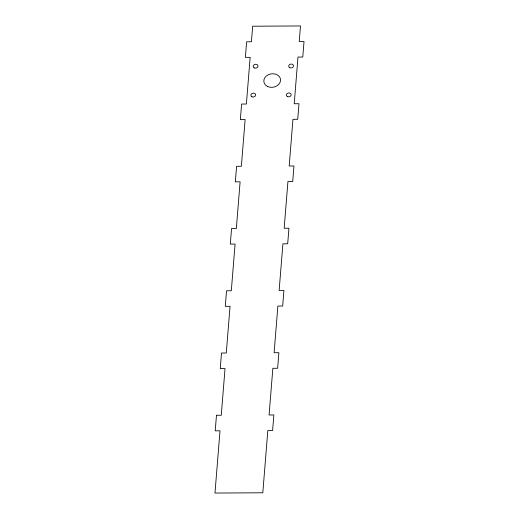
<?xml version="1.0" encoding="UTF-8"?>
<svg xmlns="http://www.w3.org/2000/svg" width="519" height="519" viewBox="0 0 519 519"><rect width="100%" height="100%" fill="white"/><g stroke="black" fill="none" stroke-linecap="round" stroke-linejoin="round"><path stroke-width="0.78" d="M216.475 415.271L215.223 430.835L220.004 430.802L214.976 493.05L262.802 492.784L267.83 430.543L272.611 430.517L273.87 414.953L269.082 414.979L272.851 368.295L277.639 368.269L278.891 352.706L274.11 352.732L277.879 306.054L282.66 306.022L283.919 290.465L279.138 290.491L282.907 243.807L287.688 243.781L288.947 228.217L284.165 228.243L287.935 181.559L292.716 181.533L293.968 165.976L289.187 166.002L292.956 119.318L297.737 119.292L298.996 103.729L294.215 103.755L297.984 57.071L302.765 57.045L304.024 41.488L299.242 41.514L300.495 25.95L252.675 26.216L251.417 41.773L246.635 41.799L245.377 57.362L250.158 57.337L246.389 104.021L241.607 104.047L240.349 119.61L245.13 119.584L241.361 166.268L236.58 166.294L235.328 181.851L240.109 181.825L236.34 228.509L231.558 228.535L230.3 244.099L235.081 244.073L231.312 290.757L226.531 290.783L225.272 306.34L230.053 306.314L226.284 352.998L221.503 353.024L220.244 368.587L225.032 368.561L221.263 415.245L216.475 415.271M251.936 96.781A2.407 1.933 -9.5 0 0 255.659 95.074A2.407 1.933 -9.5 0 0 252.208 93.407A2.407 1.933 -9.5 0 0 251.936 96.781M289.777 67.697A2.407 1.933 -9.5 0 0 293.495 65.991A2.407 1.933 -9.5 0 0 290.043 64.33A2.407 1.933 -9.5 0 0 289.777 67.697M267.525 86.465A8.427 6.76 -9.5 0 0 280.558 80.497A8.427 6.76 -9.5 0 0 268.479 74.671A8.427 6.76 -9.5 0 0 267.525 86.465M254.271 67.892A2.407 1.933 -9.5 0 0 257.988 66.192A2.407 1.933 -9.5 0 0 254.544 64.525A2.407 1.933 -9.5 0 0 254.271 67.892M287.442 96.579A2.407 1.933 -9.5 0 0 291.165 94.88A2.407 1.933 -9.5 0 0 287.714 93.212A2.407 1.933 -9.5 0 0 287.442 96.579"/></g></svg>
